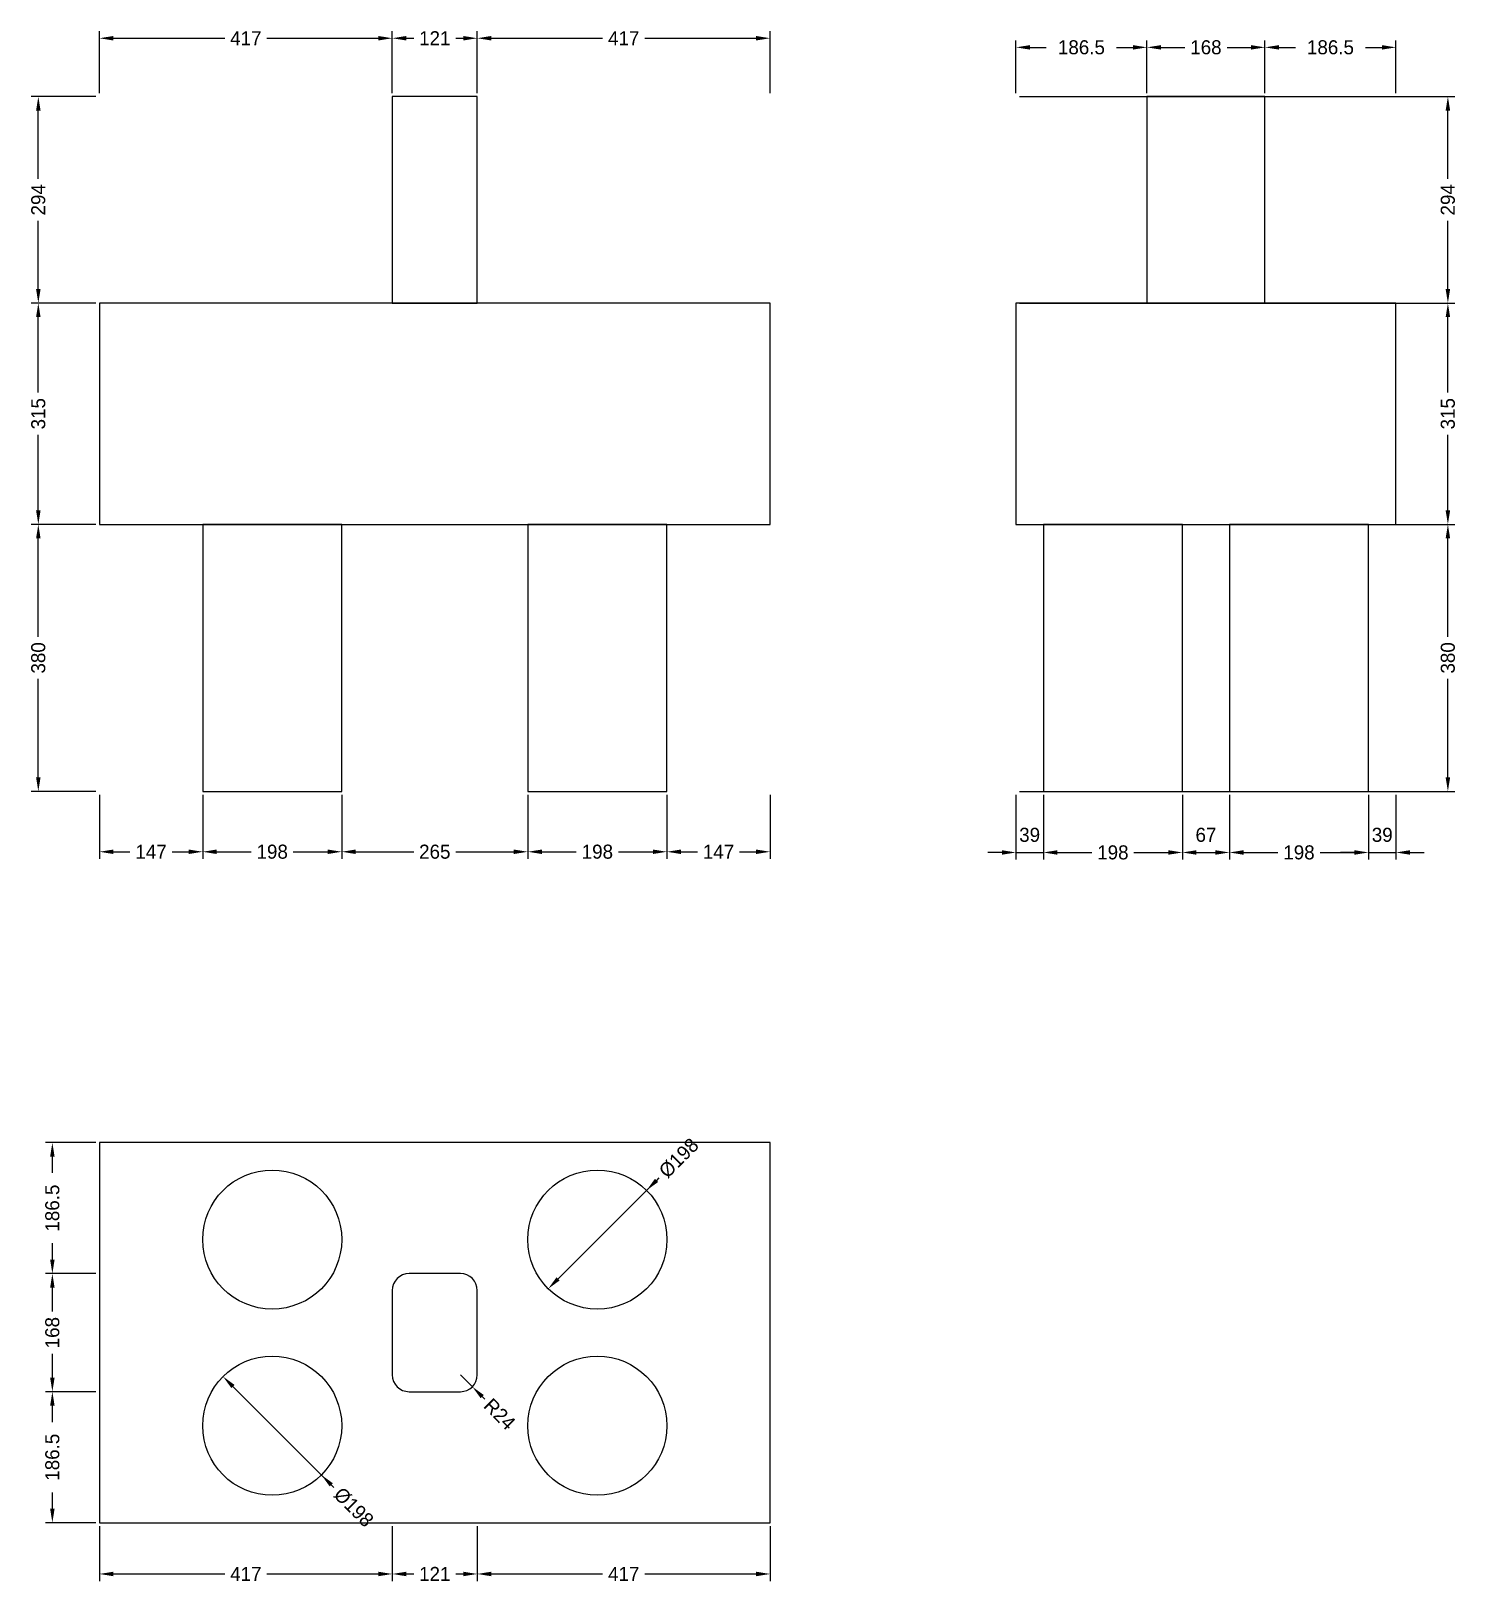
# Model space of a CAD drawing. Header units: metres. Extents: x -97 to 1930, y -83 to 2123.
import ezdxf

# ---------------------------------------------------------------- set-up
doc = ezdxf.new("R2010")
doc.units = ezdxf.units.M
for name, color, linetype in [('chengtai', 7, 'Continuous'), ('dunzhu', 7, 'Continuous'), ('zhuangji', 7, 'Continuous')]:
    doc.layers.add(name, color=color, linetype=linetype)

# ---------------------------------------------------------------- blocks, each defined once
blk = doc.blocks.new('_CLOSEDFILLED')
at = {"color": 0, "linetype": 'BYBLOCK'}
blk.add_solid([(-1, 0.16), (0, 0), (-1, -0.16)], dxfattribs=at)

msp = doc.modelspace()

# ---------------------------------------------------------------- linework, layer by layer
at = {"color": 7}
for p, q in [((0, 2035), (0, 2123)), ((417, 2035), (417, 2123)), ((417, 2035), (417, 2123)), ((538, 2035), (538, 2123)), ((538, 2035), (538, 2123)), ((955, 2035), (955, 2123)), ((20, 2113), (178.5, 2113)), ((238.5, 2113), (397, 2113)), ((437, 2113), (447.5, 2113)), ((507.5, 2113), (518, 2113)), ((558, 2113), (716.5, 2113)), ((776.5, 2113), (935, 2113)), ((1305, 2035), (1305, 2110)), ((1325, 2100), (1348.2, 2100)), ((1448.2, 2100), (1471.5, 2100)), ((1491.5, 2035), (1491.5, 2110)), ((1491.5, 2035), (1491.5, 2110)), ((1511.5, 2100), (1545.5, 2100)), ((1605.5, 2100), (1639.5, 2100)), ((1659.5, 2035), (1659.5, 2110)), ((1659.5, 2035), (1659.5, 2110)), ((1679.5, 2100), (1702.8, 2100)), ((1802.8, 2100), (1826, 2100)), ((1846, 2035), (1846, 2110)), ((-5, 2030), (-97, 2030)), ((1310, 2030), (1930, 2030)), ((-87, 1913), (-87, 2010)), ((1920, 1913), (1920, 2010)), ((-87, 1756), (-87, 1853)), ((1920, 1756), (1920, 1853)), ((-5, 1736), (-97, 1736)), ((-5, 1736), (-97, 1736)), ((1310, 1736), (1930, 1736)), ((1310, 1736), (1930, 1736)), ((-87, 1608.5), (-87, 1716)), ((1920, 1608.5), (1920, 1716)), ((-87, 1441), (-87, 1548.5)), ((1920, 1441), (1920, 1548.5)), ((-5, 1421), (-97, 1421)), ((-5, 1421), (-97, 1421)), ((1310, 1421), (1930, 1421)), ((1310, 1421), (1930, 1421)), ((-87, 1261), (-87, 1401)), ((1920, 1261), (1920, 1401)), ((-87, 1061), (-87, 1201)), ((1920, 1061), (1920, 1201)), ((-5, 1041), (-97, 1041)), ((1310, 1041), (1930, 1041)), ((0, 1036), (0, 945)), ((147, 1036), (147, 945)), ((147, 1036), (147, 945)), ((345, 1036), (345, 945)), ((345, 1036), (345, 945)), ((610, 1036), (610, 945)), ((610, 1036), (610, 945)), ((808, 1036), (808, 945)), ((808, 1036), (808, 945)), ((955, 1036), (955, 945)), ((1305, 1036), (1305, 944)), ((1344, 1036), (1344, 944)), ((1344, 1036), (1344, 944)), ((1542, 1036), (1542, 944)), ((1542, 1036), (1542, 944)), ((1609, 1036), (1609, 944)), ((1609, 1036), (1609, 944)), ((1807, 1036), (1807, 944)), ((1807, 1036), (1807, 944)), ((1846, 1036), (1846, 944)), ((20, 955), (43.5, 955)), ((103.5, 955), (127, 955)), ((167, 955), (216, 955)), ((276, 955), (325, 955)), ((365, 955), (447.5, 955)), ((507.5, 955), (590, 955)), ((630, 955), (679, 955)), ((739, 955), (788, 955)), ((828, 955), (851.5, 955)), ((911.5, 955), (935, 955)), ((1285, 954), (1265, 954)), ((1305, 954), (1344, 954)), ((1364, 954), (1384, 954)), ((1364, 954), (1413, 954)), ((1473, 954), (1522, 954)), ((1562, 954), (1589, 954)), ((1629, 954), (1678, 954)), ((1738, 954), (1787, 954)), ((1787, 954), (1767, 954)), ((1807, 954), (1846, 954)), ((1866, 954), (1886, 954)), ((-5, 541), (-77, 541)), ((-67, 497.8), (-67, 521)), ((793.1, 487.1), (653.1, 347.1)), ((796.7, 490.7), (793.1, 487.1)), ((-67, 374.5), (-67, 397.8)), ((-5, 354.5), (-77, 354.5)), ((-5, 354.5), (-77, 354.5)), ((-67, 300.5), (-67, 334.5)), ((-67, 206.5), (-67, 240.5)), ((514, 210.5), (531, 193.5)), ((-5, 186.5), (-77, 186.5)), ((-5, 186.5), (-77, 186.5)), ((330.1, 53.9), (190.1, 193.9)), ((548.6, 175.9), (545.1, 179.4)), ((-67, 143.2), (-67, 166.5)), ((333.7, 50.3), (330.1, 53.9)), ((-67, 20), (-67, 43.2)), ((-5, 0), (-77, 0)), ((0, -5), (0, -83)), ((417, -5), (417, -83)), ((417, -5), (417, -83)), ((538, -5), (538, -83)), ((538, -5), (538, -83)), ((955, -5), (955, -83)), ((20, -73), (178.5, -73)), ((238.5, -73), (397, -73)), ((437, -73), (447.5, -73)), ((507.5, -73), (518, -73)), ((558, -73), (716.5, -73)), ((776.5, -73), (935, -73))]:
    msp.add_line(p, q, dxfattribs=at)
at = {"layer": 'chengtai'}
for points in [[(0, 1421), (955, 1421), (955, 1736), (0, 1736), (0, 1421)], [(1305, 1421), (1846, 1421), (1846, 1736), (1305, 1736), (1305, 1421)], [(0, 0), (955, 0), (955, 541), (0, 541), (0, 0)]]:
    msp.add_lwpolyline(points, dxfattribs=at)
at = {"layer": 'Defpoints', "color": 7}
for p in [(0, 2113), (417, 2113), (538, 2113), (1305, 2100), (1491.5, 2100), (1659.5, 2100), (0, 2030), (0, 2030), (417, 2030), (417, 2030), (538, 2030), (538, 2030), (955, 2030), (1305, 2030), (1305, 2030), (1491.5, 2030), (1491.5, 2030), (1659.5, 2030), (1659.5, 2030), (1846, 2030), (-87, 1736), (0, 1736), (0, 1736), (1305, 1736), (1305, 1736), (1920, 1736), (-87, 1421), (0, 1421), (0, 1421), (1305, 1421), (1305, 1421), (1920, 1421), (-87, 1041), (0, 1041), (0, 1041), (147, 1041), (147, 1041), (345, 1041), (345, 1041), (610, 1041), (610, 1041), (808, 1041), (808, 1041), (955, 1041), (1305, 1041), (1305, 1041), (1344, 1041), (1344, 1041), (1542, 1041), (1542, 1041), (1609, 1041), (1609, 1041), (1807, 1041), (1807, 1041), (1846, 1041), (1920, 1041), (0, 955), (147, 955), (345, 955), (610, 955), (808, 955), (1305, 954), (1344, 954), (1542, 954), (1609, 954), (1807, 954), (0, 541), (779, 473), (709, 403), (-67, 354.5), (0, 354.5), (0, 354.5), (514, 210.5), (-67, 186.5), (0, 186.5), (0, 186.5), (531, 193.5), (246, 138), (316, 68), (-67, 0), (0, 0), (0, 0), (417, 0), (417, 0), (538, 0), (538, 0), (955, 0), (0, -73), (417, -73), (538, -73)]:
    msp.add_point(p, dxfattribs=at)
at = {"layer": 'dunzhu'}
for p, q in [((514, 354.5), (441, 354.5)), ((417, 330.5), (417, 210.5)), ((538, 210.5), (538, 330.5)), ((441, 186.5), (514, 186.5))]:
    msp.add_line(p, q, dxfattribs=at)
for points in [[(417, 1736), (538, 1736), (538, 2030), (417, 2030), (417, 1736)], [(1491.5, 1736), (1659.5, 1736), (1659.5, 2030), (1491.5, 2030), (1491.5, 1736)]]:
    msp.add_lwpolyline(points, dxfattribs=at)
for centre, start, end in [((441, 330.5), 90, 180), ((514, 330.5), 0, 90), ((441, 210.5), 180, 270), ((514, 210.5), 270, 360)]:
    msp.add_arc(centre, 24, start, end, dxfattribs=at)
at = {"layer": 'zhuangji'}
for points in [[(147, 1041), (345, 1041), (345, 1421), (147, 1421), (147, 1041)], [(610, 1041), (808, 1041), (808, 1421), (610, 1421), (610, 1041)], [(1344, 1041), (1542, 1041), (1542, 1421), (1344, 1421), (1344, 1041)], [(1609, 1041), (1807, 1041), (1807, 1421), (1609, 1421), (1609, 1041)]]:
    msp.add_lwpolyline(points, dxfattribs=at)
for centre in [(246, 403), (709, 403), (246, 138), (709, 138)]:
    msp.add_circle(centre, 99, dxfattribs=at)

# ---------------------------------------------------------------- block references
at = {"color": 7, "xscale": 20, "yscale": 20}
for p, rotation in [((0, 2113), 180), ((417, 2113), 180), ((538, 2113), 180), ((1305, 2100), 180), ((1491.5, 2100), 180), ((1659.5, 2100), 180), ((-87, 2030), 90), ((1920, 2030), 90), ((-87, 1736), 270), ((1920, 1736), 270), ((-87, 1736), 90), ((1920, 1736), 90), ((-87, 1421), 270), ((1920, 1421), 270), ((-87, 1421), 90), ((1920, 1421), 90), ((-87, 1041), 270), ((1920, 1041), 270), ((0, 955), 180), ((147, 955), 180), ((345, 955), 180), ((610, 955), 180), ((808, 955), 180), ((1344, 954), 180), ((1344, 954), 180), ((1542, 954), 180), ((1609, 954), 180), ((1846, 954), 180), ((-67, 541), 90), ((779, 473), 225), ((-67, 354.5), 270), ((-67, 354.5), 90), ((639, 333), 225), ((-67, 186.5), 270), ((176, 208), 135), ((-67, 186.5), 90), ((531, 193.5), 135.00000000000006), ((316, 68), 135), ((-67, 0), 270), ((0, -73), 180), ((417, -73), 180), ((538, -73), 180)]:
    msp.add_blockref('_CLOSEDFILLED', p, dxfattribs=dict(at, rotation=rotation))
for p in [(417, 2113), (538, 2113), (955, 2113), (1491.5, 2100), (1659.5, 2100), (1846, 2100), (147, 955), (345, 955), (610, 955), (808, 955), (955, 955), (1305, 954), (1542, 954), (1609, 954), (1807, 954), (1807, 954), (417, -73), (538, -73), (955, -73)]:
    msp.add_blockref('_CLOSEDFILLED', p, dxfattribs=at)

# ---------------------------------------------------------------- texts
at = {"color": 7, "char_height": 20, "attachment_point": 5}
for s, insert in [('417', (208.5, 2113)), ('121', (477.5, 2113)), ('417', (746.5, 2113)), ('186.5', (1398.2, 2100)), ('168', (1575.5, 2100)), ('186.5', (1752.8, 2100)), ('39', (1324.5, 979)), ('67', (1575.5, 979)), ('39', (1826.5, 979)), ('147', (73.5, 955)), ('198', (246, 955)), ('265', (477.5, 955)), ('198', (709, 955)), ('147', (881.5, 955)), ('198', (1443, 954)), ('198', (1708, 954)), ('417', (208.5, -73)), ('121', (477.5, -73)), ('417', (746.5, -73))]:
    msp.add_mtext(s, dxfattribs=dict(at, insert=insert))
for s, insert, rotation in [('294', (-87, 1883), 90), ('294', (1920, 1883), 90), ('315', (-87, 1578.5), 90), ('315', (1920, 1578.5), 90), ('380', (-87, 1231), 90), ('380', (1920, 1231), 90), ('%%c198', (825, 519), 45), ('186.5', (-67, 447.8), 90), ('168', (-67, 270.5), 90), ('R24', (569.9, 154.6), 315), ('186.5', (-67, 93.2), 90), ('%%c198', (362, 22), 315)]:
    msp.add_mtext(s, dxfattribs=dict(at, insert=insert, rotation=rotation))

doc.saveas('drawing.dxf')
